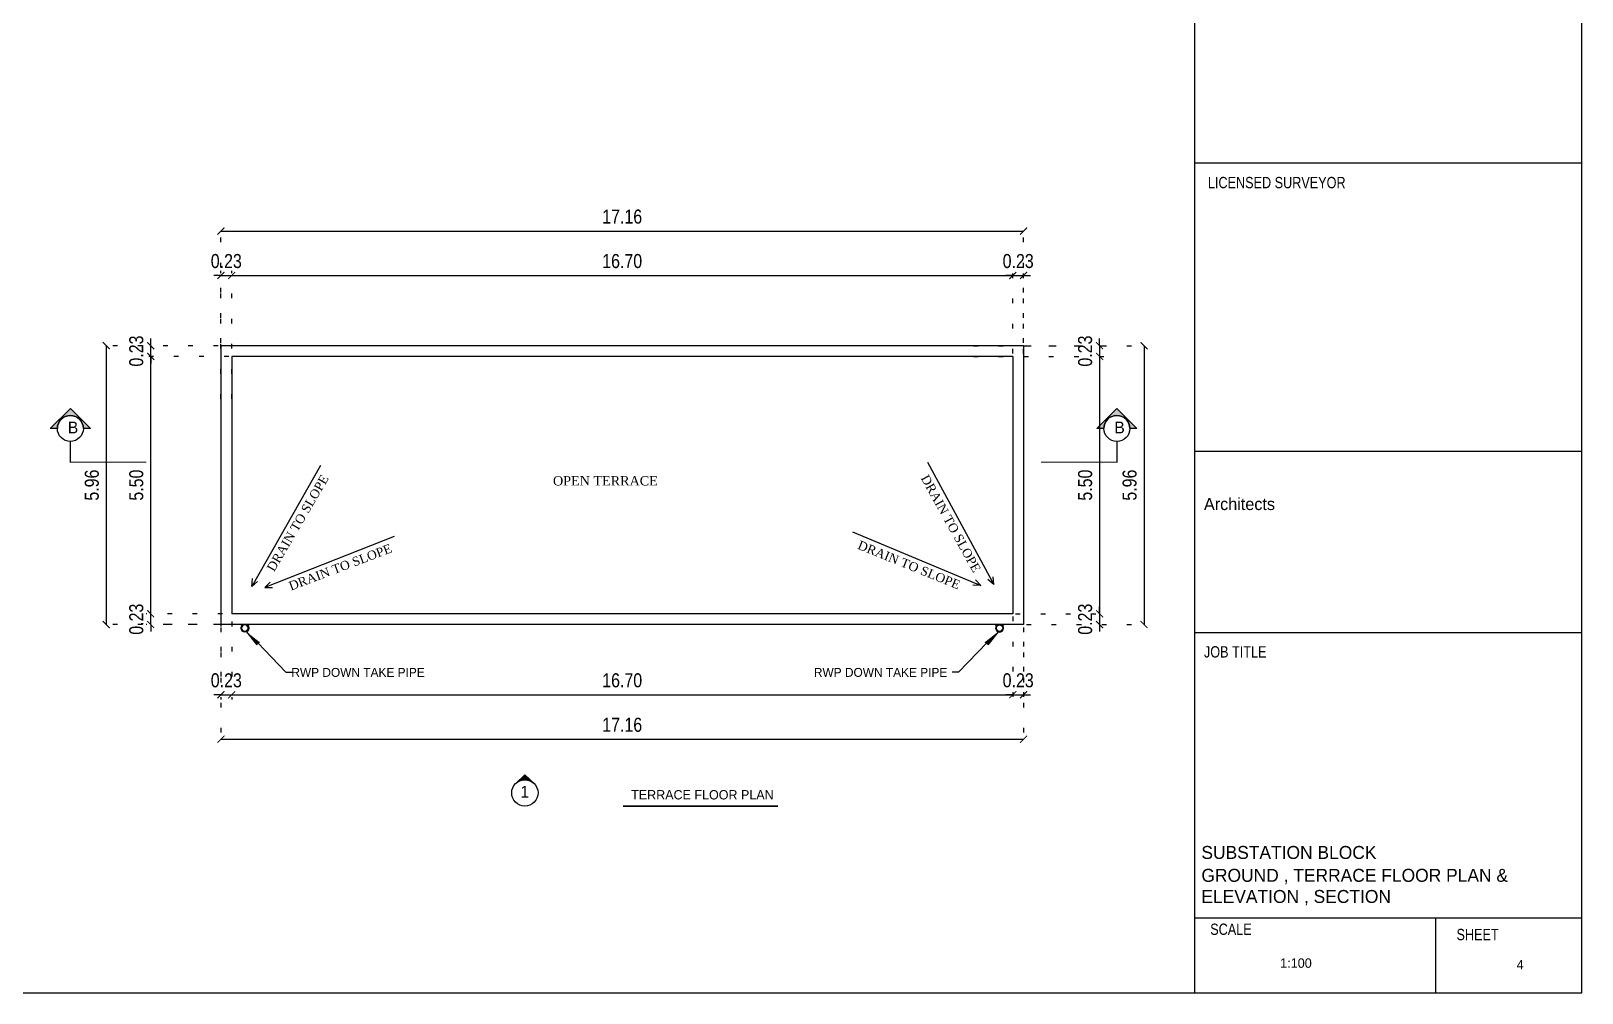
# Model space of a CAD drawing. Header units: metres. Extents: x 1422408 to 2267428, y 4130 to 80428.
# Drawn here: x 2267394.67 to 2267427.82, y 4216.83 to 4237.39 of the extents above; entities that cross this region are included whole.
import ezdxf

# ---------------------------------------------------------------- set-up
doc = ezdxf.new("R2010")
doc.units = ezdxf.units.M
doc.header["$LTSCALE"] = 3.5
doc.header["$MEASUREMENT"] = 0
for name, pattern in [('CENTER', [2, 1.25, -0.25, 0.25, -0.25]), ('DOT2', [0.125, 0, -0.125]), ('PHANTOM2', [1.25, 0.625, -0.125, 0.125, -0.125, 0.125, -0.125])]:
    doc.linetypes.add(name, pattern=pattern)
doc.layers.get('0').update_dxf_attribs({"linetype": 'CONTINUOUS'})
doc.layers.get('DEFPOINTS').update_dxf_attribs({"linetype": 'CONTINUOUS'})
for name, color, linetype in [('arrow', 30, 'CONTINUOUS'), ('ED', 30, 'CONTINUOUS'), ('pipe', 205, 'CONTINUOUS'), ('SECLINE', 2, 'PHANTOM2'), ('SLOPE', 7, 'CONTINUOUS'), ('TERR TEXT', 255, 'CONTINUOUS'), ('TEXT', 4, 'CONTINUOUS'), ('TEXT1', 7, 'CONTINUOUS'), ('TITLE', 7, 'CONTINUOUS'), ('WALL', 125, 'CONTINUOUS'), ('WALL HATCH', 15, 'CONTINUOUS')]:
    doc.layers.add(name, color=color, linetype=linetype)
doc.styles.add('A', font='arial.ttf', dxfattribs={"width": 0.9, "height": 7.5})
doc.styles.add('GRIDTEXT', font='GOTHIC.TTF', dxfattribs={"height": 6})
doc.styles.add('ID', font='GOTHIC.TTF', dxfattribs={"width": 0.85})
doc.styles.add('J2', font='swissel.ttf', dxfattribs={"height": 4.75})
doc.styles.add('RM', font='dutcheb.ttf', dxfattribs={"width": 0.7, "height": 450})
doc.styles.add('USA TEXT', font='GOTHIC.TTF')
doc.dimstyles.new('1-100-ID', dxfattribs={"dimtxt": 0.3, "dimasz": 0.15, "dimexe": 0.1, "dimexo": 0.06, "dimgap": 0.15, "dimtad": 1, "dimzin": 3, "dimdsep": 46, "dimtxsty": 'ID', "dimblk": 'ARCHTICK', "dimcen": 0, "dimclrd": 252, "dimclre": 252, "dimclrt": 3, "dimadec": 0, "dimazin": 0, "dimtfac": 1, "dimtix": 1, "dimtmove": 2, "dimatfit": 3, "dimldrblk": 'OPEN90', "dimfxl": 0, "dimtolj": 1, "dimtzin": 0, "dimarcsym": 0})

# ---------------------------------------------------------------- blocks, each defined once
blk = doc.blocks.new('_ArchTick')
at = {"color": 0, "linetype": 'ByBlock', "const_width": 0.15}
blk.add_lwpolyline([(-0.5, -0.5), (0.5, 0.5)], dxfattribs=at)
blk = doc.blocks.new('*D165')
at = {"layer": 'DEFPOINTS', "color": 0, "transparency": 16777216}
for p in [(2267415.883, 4230.662), (2267415.883, 4224.702), (2267418.458, 4224.702)]:
    blk.add_point(p, dxfattribs=at)
at = {"layer": 'ED', "color": 252, "linetype": 'DOT2', "lineweight": -2, "transparency": 16777216}
for p, q in [((2267415.943, 4230.662), (2267418.558, 4230.662)), ((2267415.943, 4224.702), (2267418.558, 4224.702))]:
    blk.add_line(p, q, dxfattribs=at)
at = {"layer": 'ED', "color": 252, "lineweight": -2, "transparency": 16777216}
blk.add_line((2267418.458, 4230.662), (2267418.458, 4224.702), dxfattribs=at)
at = {"layer": 'ED', "color": 252, "lineweight": -2, "transparency": 16777216, "xscale": 0.15, "yscale": 0.15, "zscale": 0.15}
for p, rotation in [((2267418.458, 4230.662), 90), ((2267418.458, 4224.702), 270)]:
    blk.add_blockref('_ArchTick', p, dxfattribs=dict(at, rotation=rotation))
at = {"layer": 'ED', "color": 3, "transparency": 16777216, "insert": (2267418.15, 4227.682), "char_height": 0.3, "attachment_point": 5, "rotation": 90, "style": 'ID'}
blk.add_mtext('\\A1;5.96', dxfattribs=at)
blk = doc.blocks.new('_Open90')
at = {"color": 0, "linetype": 'ByBlock', "lineweight": -2}
for p, q in [((0, 0), (-1, 0)), ((-0.5, 0.5), (0, 0)), ((0, 0), (-0.5, -0.5))]:
    blk.add_line(p, q, dxfattribs=at)
blk = doc.blocks.new('*D182')
at = {"layer": 'DEFPOINTS', "color": 0, "transparency": 16777216}
for p in [(2267398.728, 4225.899), (2267398.958, 4225.899), (2267398.958, 4223.202)]:
    blk.add_point(p, dxfattribs=at)
at = {"layer": 'ED', "color": 252, "linetype": 'DOT2', "lineweight": -2, "transparency": 16777216}
for p, q in [((2267398.728, 4225.839), (2267398.728, 4223.102)), ((2267398.958, 4225.839), (2267398.958, 4223.102))]:
    blk.add_line(p, q, dxfattribs=at)
at = {"layer": 'ED', "color": 252, "lineweight": -2, "transparency": 16777216}
for p, q in [((2267398.728, 4223.202), (2267398.578, 4223.202)), ((2267398.728, 4223.202), (2267398.958, 4223.202)), ((2267398.958, 4223.202), (2267399.108, 4223.202))]:
    blk.add_line(p, q, dxfattribs=at)
at = {"layer": 'ED', "color": 252, "lineweight": -2, "transparency": 16777216, "xscale": 0.15, "yscale": 0.15, "zscale": 0.15}
blk.add_blockref('_ArchTick', (2267398.728, 4223.202), dxfattribs=at)
at = {"layer": 'ED', "color": 252, "lineweight": -2, "transparency": 16777216, "xscale": 0.15, "yscale": 0.15, "zscale": 0.15, "rotation": 180}
blk.add_blockref('_ArchTick', (2267398.958, 4223.202), dxfattribs=at)
at = {"layer": 'ED', "color": 3, "transparency": 16777216, "insert": (2267398.843, 4223.509), "char_height": 0.3, "attachment_point": 5, "style": 'ID'}
blk.add_mtext('\\A1;0.23', dxfattribs=at)
blk = doc.blocks.new('*D183')
at = {"layer": 'DEFPOINTS', "color": 0, "transparency": 16777216}
for p in [(2267398.958, 4225.899), (2267415.653, 4224.932), (2267415.653, 4223.202)]:
    blk.add_point(p, dxfattribs=at)
at = {"layer": 'ED', "color": 252, "linetype": 'DOT2', "lineweight": -2, "transparency": 16777216}
for p, q in [((2267398.958, 4225.839), (2267398.958, 4223.102)), ((2267415.653, 4224.872), (2267415.653, 4223.102))]:
    blk.add_line(p, q, dxfattribs=at)
at = {"layer": 'ED', "color": 252, "lineweight": -2, "transparency": 16777216}
blk.add_line((2267398.958, 4223.202), (2267415.653, 4223.202), dxfattribs=at)
at = {"layer": 'ED', "color": 252, "lineweight": -2, "transparency": 16777216, "xscale": 0.15, "yscale": 0.15, "zscale": 0.15, "rotation": 180}
blk.add_blockref('_ArchTick', (2267398.958, 4223.202), dxfattribs=at)
at = {"layer": 'ED', "color": 252, "lineweight": -2, "transparency": 16777216, "xscale": 0.15, "yscale": 0.15, "zscale": 0.15}
blk.add_blockref('_ArchTick', (2267415.653, 4223.202), dxfattribs=at)
at = {"layer": 'ED', "color": 3, "transparency": 16777216, "insert": (2267407.305, 4223.509), "char_height": 0.3, "attachment_point": 5, "style": 'ID'}
blk.add_mtext('\\A1;16.70', dxfattribs=at)
blk = doc.blocks.new('*D184')
at = {"layer": 'DEFPOINTS', "color": 0, "transparency": 16777216}
for p in [(2267415.653, 4224.932), (2267415.883, 4224.932), (2267415.883, 4223.202)]:
    blk.add_point(p, dxfattribs=at)
at = {"layer": 'ED', "color": 252, "linetype": 'DOT2', "lineweight": -2, "transparency": 16777216}
for p, q in [((2267415.653, 4224.872), (2267415.653, 4223.102)), ((2267415.883, 4224.872), (2267415.883, 4223.102))]:
    blk.add_line(p, q, dxfattribs=at)
at = {"layer": 'ED', "color": 252, "lineweight": -2, "transparency": 16777216}
for p, q in [((2267415.653, 4223.202), (2267415.503, 4223.202)), ((2267415.653, 4223.202), (2267415.883, 4223.202)), ((2267415.883, 4223.202), (2267416.033, 4223.202))]:
    blk.add_line(p, q, dxfattribs=at)
at = {"layer": 'ED', "color": 252, "lineweight": -2, "transparency": 16777216, "xscale": 0.15, "yscale": 0.15, "zscale": 0.15}
blk.add_blockref('_ArchTick', (2267415.653, 4223.202), dxfattribs=at)
at = {"layer": 'ED', "color": 252, "lineweight": -2, "transparency": 16777216, "xscale": 0.15, "yscale": 0.15, "zscale": 0.15, "rotation": 180}
blk.add_blockref('_ArchTick', (2267415.883, 4223.202), dxfattribs=at)
at = {"layer": 'ED', "color": 3, "transparency": 16777216, "insert": (2267415.768, 4223.509), "char_height": 0.3, "attachment_point": 5, "style": 'ID'}
blk.add_mtext('\\A1;0.23', dxfattribs=at)
blk = doc.blocks.new('*D185')
at = {"layer": 'DEFPOINTS', "color": 0, "transparency": 16777216}
for p in [(2267398.728, 4224.702), (2267415.883, 4224.702), (2267415.883, 4222.252)]:
    blk.add_point(p, dxfattribs=at)
at = {"layer": 'ED', "color": 252, "linetype": 'DOT2', "lineweight": -2, "transparency": 16777216}
for p, q in [((2267398.728, 4224.642), (2267398.728, 4222.152)), ((2267415.883, 4224.642), (2267415.883, 4222.152))]:
    blk.add_line(p, q, dxfattribs=at)
at = {"layer": 'ED', "color": 252, "lineweight": -2, "transparency": 16777216}
blk.add_line((2267398.728, 4222.252), (2267415.883, 4222.252), dxfattribs=at)
at = {"layer": 'ED', "color": 252, "lineweight": -2, "transparency": 16777216, "xscale": 0.15, "yscale": 0.15, "zscale": 0.15, "rotation": 180}
blk.add_blockref('_ArchTick', (2267398.728, 4222.252), dxfattribs=at)
at = {"layer": 'ED', "color": 252, "lineweight": -2, "transparency": 16777216, "xscale": 0.15, "yscale": 0.15, "zscale": 0.15}
blk.add_blockref('_ArchTick', (2267415.883, 4222.252), dxfattribs=at)
at = {"layer": 'ED', "color": 3, "transparency": 16777216, "insert": (2267407.305, 4222.559), "char_height": 0.3, "attachment_point": 5, "style": 'ID'}
blk.add_mtext('\\A1;17.16', dxfattribs=at)
blk = doc.blocks.new('*D186')
at = {"layer": 'DEFPOINTS', "color": 0, "transparency": 16777216}
for p in [(2267397.228, 4224.932), (2267399.357, 4224.932), (2267399.357, 4224.702)]:
    blk.add_point(p, dxfattribs=at)
at = {"layer": 'ED', "color": 252, "linetype": 'DOT2', "lineweight": -2, "transparency": 16777216}
for p, q in [((2267399.297, 4224.932), (2267397.128, 4224.932)), ((2267399.297, 4224.702), (2267397.128, 4224.702))]:
    blk.add_line(p, q, dxfattribs=at)
at = {"layer": 'ED', "color": 252, "lineweight": -2, "transparency": 16777216}
for p, q in [((2267397.228, 4224.932), (2267397.228, 4225.082)), ((2267397.228, 4224.702), (2267397.228, 4224.932)), ((2267397.228, 4224.702), (2267397.228, 4224.552))]:
    blk.add_line(p, q, dxfattribs=at)
at = {"layer": 'ED', "color": 252, "lineweight": -2, "transparency": 16777216, "xscale": 0.15, "yscale": 0.15, "zscale": 0.15}
for p, rotation in [((2267397.228, 4224.932), 270), ((2267397.228, 4224.702), 90)]:
    blk.add_blockref('_ArchTick', p, dxfattribs=dict(at, rotation=rotation))
at = {"layer": 'ED', "color": 3, "transparency": 16777216, "insert": (2267396.92, 4224.817), "char_height": 0.3, "attachment_point": 5, "rotation": 90, "style": 'ID'}
blk.add_mtext('\\A1;0.23', dxfattribs=at)
blk = doc.blocks.new('*D187')
at = {"layer": 'DEFPOINTS', "color": 0, "transparency": 16777216}
for p in [(2267397.228, 4230.432), (2267398.958, 4230.432), (2267399.357, 4224.932)]:
    blk.add_point(p, dxfattribs=at)
at = {"layer": 'ED', "color": 252, "linetype": 'DOT2', "lineweight": -2, "transparency": 16777216}
for p, q in [((2267398.898, 4230.432), (2267397.128, 4230.432)), ((2267399.297, 4224.932), (2267397.128, 4224.932))]:
    blk.add_line(p, q, dxfattribs=at)
at = {"layer": 'ED', "color": 252, "lineweight": -2, "transparency": 16777216}
blk.add_line((2267397.228, 4224.932), (2267397.228, 4230.432), dxfattribs=at)
at = {"layer": 'ED', "color": 252, "lineweight": -2, "transparency": 16777216, "xscale": 0.15, "yscale": 0.15, "zscale": 0.15}
for p, rotation in [((2267397.228, 4230.432), 90), ((2267397.228, 4224.932), 270)]:
    blk.add_blockref('_ArchTick', p, dxfattribs=dict(at, rotation=rotation))
at = {"layer": 'ED', "color": 3, "transparency": 16777216, "insert": (2267396.92, 4227.682), "char_height": 0.3, "attachment_point": 5, "rotation": 90, "style": 'ID'}
blk.add_mtext('\\A1;5.50', dxfattribs=at)
blk = doc.blocks.new('*D188')
at = {"layer": 'DEFPOINTS', "color": 0, "transparency": 16777216}
for p in [(2267397.228, 4230.662), (2267398.728, 4230.662), (2267398.958, 4230.432)]:
    blk.add_point(p, dxfattribs=at)
at = {"layer": 'ED', "color": 252, "lineweight": -2, "transparency": 16777216}
for p, q in [((2267397.228, 4230.662), (2267397.228, 4230.812)), ((2267397.228, 4230.432), (2267397.228, 4230.662)), ((2267397.228, 4230.432), (2267397.228, 4230.282))]:
    blk.add_line(p, q, dxfattribs=at)
at = {"layer": 'ED', "color": 252, "linetype": 'DOT2', "lineweight": -2, "transparency": 16777216}
for p, q in [((2267398.668, 4230.662), (2267397.128, 4230.662)), ((2267398.898, 4230.432), (2267397.128, 4230.432))]:
    blk.add_line(p, q, dxfattribs=at)
at = {"layer": 'ED', "color": 252, "lineweight": -2, "transparency": 16777216, "xscale": 0.15, "yscale": 0.15, "zscale": 0.15}
for p, rotation in [((2267397.228, 4230.662), 270), ((2267397.228, 4230.432), 90)]:
    blk.add_blockref('_ArchTick', p, dxfattribs=dict(at, rotation=rotation))
at = {"layer": 'ED', "color": 3, "transparency": 16777216, "insert": (2267396.92, 4230.547), "char_height": 0.3, "attachment_point": 5, "rotation": 90, "style": 'ID'}
blk.add_mtext('\\A1;0.23', dxfattribs=at)
blk = doc.blocks.new('*D189')
at = {"layer": 'DEFPOINTS', "color": 0, "transparency": 16777216}
for p in [(2267398.728, 4230.662), (2267396.278, 4224.702), (2267398.728, 4224.702)]:
    blk.add_point(p, dxfattribs=at)
at = {"layer": 'ED', "color": 252, "linetype": 'DOT2', "lineweight": -2, "transparency": 16777216}
for p, q in [((2267398.668, 4230.662), (2267396.178, 4230.662)), ((2267398.668, 4224.702), (2267396.178, 4224.702))]:
    blk.add_line(p, q, dxfattribs=at)
at = {"layer": 'ED', "color": 252, "lineweight": -2, "transparency": 16777216}
blk.add_line((2267396.278, 4230.662), (2267396.278, 4224.702), dxfattribs=at)
at = {"layer": 'ED', "color": 252, "lineweight": -2, "transparency": 16777216, "xscale": 0.15, "yscale": 0.15, "zscale": 0.15}
for p, rotation in [((2267396.278, 4230.662), 90), ((2267396.278, 4224.702), 270)]:
    blk.add_blockref('_ArchTick', p, dxfattribs=dict(at, rotation=rotation))
at = {"layer": 'ED', "color": 3, "transparency": 16777216, "insert": (2267395.97, 4227.682), "char_height": 0.3, "attachment_point": 5, "rotation": 90, "style": 'ID'}
blk.add_mtext('\\A1;5.96', dxfattribs=at)
blk = doc.blocks.new('*D190')
at = {"layer": 'DEFPOINTS', "color": 0, "transparency": 16777216}
for p in [(2267414.753, 4230.662), (2267414.753, 4230.432), (2267417.508, 4230.432)]:
    blk.add_point(p, dxfattribs=at)
at = {"layer": 'ED', "color": 252, "lineweight": -2, "transparency": 16777216}
for p, q in [((2267417.508, 4230.662), (2267417.508, 4230.812)), ((2267417.508, 4230.662), (2267417.508, 4230.432)), ((2267417.508, 4230.432), (2267417.508, 4230.282))]:
    blk.add_line(p, q, dxfattribs=at)
at = {"layer": 'ED', "color": 252, "linetype": 'DOT2', "lineweight": -2, "transparency": 16777216}
for p, q in [((2267414.813, 4230.662), (2267417.608, 4230.662)), ((2267414.813, 4230.432), (2267417.608, 4230.432))]:
    blk.add_line(p, q, dxfattribs=at)
at = {"layer": 'ED', "color": 252, "lineweight": -2, "transparency": 16777216, "xscale": 0.15, "yscale": 0.15, "zscale": 0.15}
for p, rotation in [((2267417.508, 4230.662), 270), ((2267417.508, 4230.432), 90)]:
    blk.add_blockref('_ArchTick', p, dxfattribs=dict(at, rotation=rotation))
at = {"layer": 'ED', "color": 3, "transparency": 16777216, "insert": (2267417.2, 4230.547), "char_height": 0.3, "attachment_point": 5, "rotation": 90, "style": 'ID'}
blk.add_mtext('\\A1;0.23', dxfattribs=at)
blk = doc.blocks.new('*D191')
at = {"layer": 'DEFPOINTS', "color": 0, "transparency": 16777216}
for p in [(2267414.753, 4230.432), (2267415.653, 4224.932), (2267417.508, 4224.932)]:
    blk.add_point(p, dxfattribs=at)
at = {"layer": 'ED', "color": 252, "linetype": 'DOT2', "lineweight": -2, "transparency": 16777216}
for p, q in [((2267414.813, 4230.432), (2267417.608, 4230.432)), ((2267415.713, 4224.932), (2267417.608, 4224.932))]:
    blk.add_line(p, q, dxfattribs=at)
at = {"layer": 'ED', "color": 252, "lineweight": -2, "transparency": 16777216}
blk.add_line((2267417.508, 4230.432), (2267417.508, 4224.932), dxfattribs=at)
at = {"layer": 'ED', "color": 252, "lineweight": -2, "transparency": 16777216, "xscale": 0.15, "yscale": 0.15, "zscale": 0.15}
for p, rotation in [((2267417.508, 4230.432), 90), ((2267417.508, 4224.932), 270)]:
    blk.add_blockref('_ArchTick', p, dxfattribs=dict(at, rotation=rotation))
at = {"layer": 'ED', "color": 3, "transparency": 16777216, "insert": (2267417.2, 4227.682), "char_height": 0.3, "attachment_point": 5, "rotation": 90, "style": 'ID'}
blk.add_mtext('\\A1;5.50', dxfattribs=at)
blk = doc.blocks.new('*D192')
at = {"layer": 'DEFPOINTS', "color": 0, "transparency": 16777216}
for p in [(2267415.653, 4224.932), (2267415.883, 4224.702), (2267417.508, 4224.702)]:
    blk.add_point(p, dxfattribs=at)
at = {"layer": 'ED', "color": 252, "linetype": 'DOT2', "lineweight": -2, "transparency": 16777216}
for p, q in [((2267415.713, 4224.932), (2267417.608, 4224.932)), ((2267415.943, 4224.702), (2267417.608, 4224.702))]:
    blk.add_line(p, q, dxfattribs=at)
at = {"layer": 'ED', "color": 252, "lineweight": -2, "transparency": 16777216}
for p, q in [((2267417.508, 4224.932), (2267417.508, 4225.082)), ((2267417.508, 4224.932), (2267417.508, 4224.702)), ((2267417.508, 4224.702), (2267417.508, 4224.552))]:
    blk.add_line(p, q, dxfattribs=at)
at = {"layer": 'ED', "color": 252, "lineweight": -2, "transparency": 16777216, "xscale": 0.15, "yscale": 0.15, "zscale": 0.15}
for p, rotation in [((2267417.508, 4224.932), 270), ((2267417.508, 4224.702), 90)]:
    blk.add_blockref('_ArchTick', p, dxfattribs=dict(at, rotation=rotation))
at = {"layer": 'ED', "color": 3, "transparency": 16777216, "insert": (2267417.2, 4224.817), "char_height": 0.3, "attachment_point": 5, "rotation": 90, "style": 'ID'}
blk.add_mtext('\\A1;0.23', dxfattribs=at)
blk = doc.blocks.new('*D198')
at = {"layer": 'DEFPOINTS', "color": 0, "transparency": 16777216}
for p in [(2267398.958, 4232.162), (2267398.728, 4229.465), (2267398.958, 4229.465)]:
    blk.add_point(p, dxfattribs=at)
at = {"layer": 'ED', "color": 252, "lineweight": -2, "transparency": 16777216}
for p, q in [((2267398.728, 4232.162), (2267398.578, 4232.162)), ((2267398.728, 4232.162), (2267398.958, 4232.162)), ((2267398.958, 4232.162), (2267399.108, 4232.162))]:
    blk.add_line(p, q, dxfattribs=at)
at = {"layer": 'ED', "color": 252, "linetype": 'DOT2', "lineweight": -2, "transparency": 16777216}
for p, q in [((2267398.728, 4229.525), (2267398.728, 4232.262)), ((2267398.958, 4229.525), (2267398.958, 4232.262))]:
    blk.add_line(p, q, dxfattribs=at)
at = {"layer": 'ED', "color": 252, "lineweight": -2, "transparency": 16777216, "xscale": 0.15, "yscale": 0.15, "zscale": 0.15}
blk.add_blockref('_ArchTick', (2267398.728, 4232.162), dxfattribs=at)
at = {"layer": 'ED', "color": 252, "lineweight": -2, "transparency": 16777216, "xscale": 0.15, "yscale": 0.15, "zscale": 0.15, "rotation": 180}
blk.add_blockref('_ArchTick', (2267398.958, 4232.162), dxfattribs=at)
at = {"layer": 'ED', "color": 3, "transparency": 16777216, "insert": (2267398.843, 4232.469), "char_height": 0.3, "attachment_point": 5, "style": 'ID'}
blk.add_mtext('\\A1;0.23', dxfattribs=at)
blk = doc.blocks.new('*D199')
at = {"layer": 'DEFPOINTS', "color": 0, "transparency": 16777216}
for p in [(2267415.653, 4232.162), (2267415.653, 4230.432), (2267398.958, 4229.465)]:
    blk.add_point(p, dxfattribs=at)
at = {"layer": 'ED', "color": 252, "linetype": 'DOT2', "lineweight": -2, "transparency": 16777216}
for p, q in [((2267398.958, 4229.525), (2267398.958, 4232.262)), ((2267415.653, 4230.492), (2267415.653, 4232.262))]:
    blk.add_line(p, q, dxfattribs=at)
at = {"layer": 'ED', "color": 252, "lineweight": -2, "transparency": 16777216}
blk.add_line((2267398.958, 4232.162), (2267415.653, 4232.162), dxfattribs=at)
at = {"layer": 'ED', "color": 252, "lineweight": -2, "transparency": 16777216, "xscale": 0.15, "yscale": 0.15, "zscale": 0.15, "rotation": 180}
blk.add_blockref('_ArchTick', (2267398.958, 4232.162), dxfattribs=at)
at = {"layer": 'ED', "color": 252, "lineweight": -2, "transparency": 16777216, "xscale": 0.15, "yscale": 0.15, "zscale": 0.15}
blk.add_blockref('_ArchTick', (2267415.653, 4232.162), dxfattribs=at)
at = {"layer": 'ED', "color": 3, "transparency": 16777216, "insert": (2267407.305, 4232.469), "char_height": 0.3, "attachment_point": 5, "style": 'ID'}
blk.add_mtext('\\A1;16.70', dxfattribs=at)
blk = doc.blocks.new('*D200')
at = {"layer": 'DEFPOINTS', "color": 0, "transparency": 16777216}
for p in [(2267415.883, 4232.162), (2267415.653, 4230.432), (2267415.883, 4230.432)]:
    blk.add_point(p, dxfattribs=at)
at = {"layer": 'ED', "color": 252, "lineweight": -2, "transparency": 16777216}
for p, q in [((2267415.653, 4232.162), (2267415.503, 4232.162)), ((2267415.653, 4232.162), (2267415.883, 4232.162)), ((2267415.883, 4232.162), (2267416.033, 4232.162))]:
    blk.add_line(p, q, dxfattribs=at)
at = {"layer": 'ED', "color": 252, "linetype": 'DOT2', "lineweight": -2, "transparency": 16777216}
for p, q in [((2267415.653, 4230.492), (2267415.653, 4232.262)), ((2267415.883, 4230.492), (2267415.883, 4232.262))]:
    blk.add_line(p, q, dxfattribs=at)
at = {"layer": 'ED', "color": 252, "lineweight": -2, "transparency": 16777216, "xscale": 0.15, "yscale": 0.15, "zscale": 0.15}
blk.add_blockref('_ArchTick', (2267415.653, 4232.162), dxfattribs=at)
at = {"layer": 'ED', "color": 252, "lineweight": -2, "transparency": 16777216, "xscale": 0.15, "yscale": 0.15, "zscale": 0.15, "rotation": 180}
blk.add_blockref('_ArchTick', (2267415.883, 4232.162), dxfattribs=at)
at = {"layer": 'ED', "color": 3, "transparency": 16777216, "insert": (2267415.768, 4232.469), "char_height": 0.3, "attachment_point": 5, "style": 'ID'}
blk.add_mtext('\\A1;0.23', dxfattribs=at)
blk = doc.blocks.new('*D201')
at = {"layer": 'DEFPOINTS', "color": 0, "transparency": 16777216}
for p in [(2267415.883, 4233.112), (2267398.728, 4230.662), (2267415.883, 4230.662)]:
    blk.add_point(p, dxfattribs=at)
at = {"layer": 'ED', "color": 252, "linetype": 'DOT2', "lineweight": -2, "transparency": 16777216}
for p, q in [((2267398.728, 4230.722), (2267398.728, 4233.212)), ((2267415.883, 4230.722), (2267415.883, 4233.212))]:
    blk.add_line(p, q, dxfattribs=at)
at = {"layer": 'ED', "color": 252, "lineweight": -2, "transparency": 16777216}
blk.add_line((2267398.728, 4233.112), (2267415.883, 4233.112), dxfattribs=at)
at = {"layer": 'ED', "color": 252, "lineweight": -2, "transparency": 16777216, "xscale": 0.15, "yscale": 0.15, "zscale": 0.15, "rotation": 180}
blk.add_blockref('_ArchTick', (2267398.728, 4233.112), dxfattribs=at)
at = {"layer": 'ED', "color": 252, "lineweight": -2, "transparency": 16777216, "xscale": 0.15, "yscale": 0.15, "zscale": 0.15}
blk.add_blockref('_ArchTick', (2267415.883, 4233.112), dxfattribs=at)
at = {"layer": 'ED', "color": 3, "transparency": 16777216, "insert": (2267407.305, 4233.419), "char_height": 0.3, "attachment_point": 5, "style": 'ID'}
blk.add_mtext('\\A1;17.16', dxfattribs=at)
blk = doc.blocks.new('pipe1')
at = {"layer": 'pipe', "color": 252, "ltscale": 0.5}
for p, q in [((0, 84), (10, 84)), ((10, 84), (10, 69)), ((10, 69), (26, 69)), ((0, -84), (10, -84)), ((10, -84), (10, -69)), ((10, -69), (26, -69))]:
    blk.add_line(p, q, dxfattribs=at)
for points in [[(0, 59), (0, 84)], [(29, 59), (0, 59)], [(29, -59), (0, -59)], [(0, -59), (0, -84)]]:
    blk.add_lwpolyline(points, dxfattribs=at)
for points in [[(10, 81, -0.411901), (10, 72, 9)], [(26, -69, 1.927527), (26, 69, 1.927527)], [(29, -59, 2.028334), (29, 59, 2.944893)], [(10, -81, 0.411901), (10, -72, -9)]]:
    blk.add_lwpolyline(points, format="xyb", dxfattribs=at)
at = {"layer": 'pipe'}
for radius in [75, 70]:
    blk.add_circle((75, 0), radius, dxfattribs=at)
blk = doc.blocks.new('ELE&SEC-ARROW')
at = {"layer": 'arrow'}
h = blk.add_hatch(color=256, dxfattribs=at)
edge = h.paths.add_edge_path()
edge.add_line((524, 665), (552, 552))
edge.add_line((552, 552), (665, 524))
edge.add_line((665, 524), (0, 0))
edge.add_line((0, 0), (524, 665))
for p, q in [((557, 551), (2002, 2040)), ((2002, 2040), (2327, 2040)), ((0, 0), (524, 665)), ((524, 665), (552, 552)), ((665, 524), (552, 552))]:
    blk.add_line(p, q, dxfattribs=at)

msp = doc.modelspace()

# ---------------------------------------------------------------- hatches: boundary and pattern name
at = {"layer": 'SECLINE', "linetype": 'Continuous'}
h = msp.add_hatch(color=41, dxfattribs=at)
h.paths.add_polyline_path([(2267395.08171, 4228.894), (2267395.51047, 4229.32275), (2267395.51047, 4229.17144, 0.41421356), (2267395.23303, 4228.894)])
h.paths.add_polyline_path([(2267395.51047, 4229.17144), (2267395.51047, 4229.32275), (2267395.93923, 4228.894), (2267395.78791, 4228.894, 0.41421356)])
h = msp.add_hatch(color=41, dxfattribs=at)
h.paths.add_polyline_path([(2267417.44929, 4228.894), (2267417.87805, 4229.32275), (2267417.87805, 4229.17144, 0.41421356), (2267417.60061, 4228.894)])
h.paths.add_polyline_path([(2267417.87805, 4229.17144), (2267417.87805, 4229.32275), (2267418.3068, 4228.894), (2267418.15548, 4228.894, 0.41421356)])
at = {"layer": 'TEXT1'}
msp.add_hatch(color=41, dxfattribs=at).paths.add_polyline_path([(2267405.22441, 4221.49176), (2267405.0406, 4221.31668, -0.37210463), (2267405.40822, 4221.31668)])

# ---------------------------------------------------------------- linework, layer by layer
at = {"layer": 'SECLINE', "color": 41, "linetype": 'Continuous'}
for q in [(2267405.02081, 4221.29783), (2267405.42802, 4221.29783)]:
    msp.add_line((2267405.22441, 4221.49176), q, dxfattribs=at)
for points in [[(2267395.23303, 4228.894), (2267395.08171, 4228.894), (2267395.51047, 4229.32275), (2267395.93923, 4228.894), (2267395.78791, 4228.894, 0.41421356), (2267395.51047, 4229.17144, 0.41421356)], [(2267417.60061, 4228.894), (2267417.44929, 4228.894), (2267417.87805, 4229.32275), (2267418.3068, 4228.894), (2267418.15548, 4228.894, 0.41421356), (2267417.87805, 4229.17144, 0.41421356)]]:
    msp.add_lwpolyline(points, format="xyb", close=True, dxfattribs=at)
at = {"layer": 'SECLINE', "linetype": 'CENTER', "ltscale": 2, "const_width": 0.02668}
for points in [[(2267395.51047, 4228.61656), (2267395.51047, 4228.17191), (2267397.13473, 4228.17191)], [(2267395.51047, 4228.61656), (2267395.51047, 4228.17191), (2267397.13473, 4228.17191)], [(2267417.87805, 4228.61656), (2267417.87805, 4228.17191), (2267416.25378, 4228.17191)], [(2267417.87805, 4228.61656), (2267417.87805, 4228.17191), (2267416.25378, 4228.17191)]]:
    msp.add_lwpolyline(points, dxfattribs=at)
at = {"layer": 'SECLINE', "color": 41, "linetype": 'Continuous'}
for centre, radius in [((2267395.51047, 4228.894), 0.27744), ((2267395.51047, 4228.894), 0.27744), ((2267417.87805, 4228.894), 0.27744), ((2267417.87805, 4228.894), 0.27744), ((2267405.22441, 4221.10389), 0.28118), ((2267405.22441, 4221.10389), 0.28118)]:
    msp.add_circle(centre, radius, dxfattribs=at)
at = {"layer": 'SLOPE'}
for p, q in [((2267413.83251, 4228.17058), (2267415.24518, 4225.55602)), ((2267400.85567, 4228.10212), (2267399.38631, 4225.519)), ((2267402.42925, 4226.58249), (2267399.66463, 4225.49233)), ((2267412.22616, 4226.68563), (2267414.96634, 4225.53543))]:
    msp.add_line(p, q, dxfattribs=at)
for points in [[(2267399.38631, 4225.519), (2267399.40196, 4225.68319)], [(2267399.38631, 4225.519), (2267399.51263, 4225.62504)], [(2267399.66463, 4225.49233), (2267399.77981, 4225.61038)], [(2267399.66463, 4225.49233), (2267399.82953, 4225.49568)], [(2267414.96634, 4225.53543), (2267414.80155, 4225.54237)], [(2267414.96634, 4225.53543), (2267414.85376, 4225.65596)], [(2267415.24518, 4225.55602), (2267415.1212, 4225.66479)], [(2267415.24518, 4225.55602), (2267415.23311, 4225.72051)]]:
    msp.add_lwpolyline(points, dxfattribs=at)
at = {"layer": 'TERR TEXT'}
msp.add_lwpolyline([(2267407.32721, 4220.81758), (2267410.63208, 4220.81758), (2267410.63208, 4220.81758), (2267407.32721, 4220.81758)], close=True, dxfattribs=at)
at = {"layer": 'TITLE', "color": 6}
msp.add_line((2267419.53589, 4258.78317), (2267419.53589, 4216.82883), dxfattribs=at)
at = {"layer": 'TITLE', "color": 1}
for p, q in [((2267419.53589, 4234.56984), (2267427.81815, 4234.56984)), ((2267419.53589, 4228.40431), (2267427.81815, 4228.40431)), ((2267419.53589, 4224.53527), (2267427.81815, 4224.53527))]:
    msp.add_line(p, q, dxfattribs=at)
at = {"layer": 'TITLE', "color": 9}
for p, q in [((2267419.53589, 4218.43627), (2267427.81815, 4218.43627)), ((2267424.69461, 4216.82883), (2267424.69461, 4218.43627))]:
    msp.add_line(p, q, dxfattribs=at)
at = {"layer": 'WALL', "color": 251}
for p, q in [((2267398.72798, 4230.66155), (2267398.72798, 4224.70155)), ((2267415.88298, 4230.66155), (2267398.72798, 4230.66155)), ((2267415.88298, 4230.66155), (2267415.88298, 4224.70155)), ((2267398.95798, 4230.43155), (2267398.95798, 4224.93155)), ((2267415.65298, 4230.43155), (2267398.95798, 4230.43155)), ((2267415.65298, 4230.43155), (2267415.65298, 4224.93155)), ((2267415.65298, 4224.93155), (2267398.95798, 4224.93155)), ((2267415.88298, 4224.70155), (2267398.72798, 4224.70155))]:
    msp.add_line(p, q, dxfattribs=at)
at = {"layer": 'WALL HATCH', "ltscale": 0.5}
msp.add_lwpolyline([(2267368.41815, 4258.78317), (2267368.41815, 4216.82883), (2267427.81815, 4216.82883), (2267427.81815, 4258.78317)], close=True, dxfattribs=at)

# ---------------------------------------------------------------- block references
at = {"layer": 'arrow', "ltscale": 0.5, "rotation": 180}
for p, xscale, yscale, zscale in [((2267399.2738, 4224.54795), -0.0004222222222015, 0.0004222222231328, 0.0004222222222222), ((2267415.33716, 4224.54795), 0.0004222222222015, 0.0004222222222015, 0.0004222222222015)]:
    msp.add_blockref('ELE&SEC-ARROW', p, dxfattribs=dict(at, xscale=xscale, yscale=yscale, zscale=zscale))
at = {"layer": 'ED', "yscale": 0.001, "zscale": 0.001}
for p, xscale, rotation in [((2267399.24143, 4224.70155), -0.001, 90), ((2267415.36952, 4224.70155), 0.001, 270)]:
    msp.add_blockref('pipe1', p, dxfattribs=dict(at, xscale=xscale, rotation=rotation))

# ---------------------------------------------------------------- texts
at = {"layer": 'SECLINE', "color": 6, "style": 'GRIDTEXT'}
for s, p in [('B', (2267395.45631, 4228.78898)), ('B', (2267417.82389, 4228.78898)), ('1', (2267405.12772, 4221.00498))]:
    msp.add_text(s, height=0.25, dxfattribs=at).set_placement(p)
at = {"layer": 'TERR TEXT', "style": 'USA TEXT'}
msp.add_text('TERRACE FLOOR PLAN', height=0.2, dxfattribs=at).set_placement((2267407.49602, 4220.96458))
at = {"layer": 'TEXT', "style": 'RM'}
for rotation, p in [(59.6882, (2267399.86373, 4225.81702)), (299.061918, (2267413.68, 4227.83366)), (337.908736, (2267412.31871, 4226.32757)), (20.841433, (2267400.22339, 4225.42498))]:
    msp.add_text('DRAIN TO SLOPE', height=0.1916667, rotation=rotation, dxfattribs=at).set_placement(p)
at = {"layer": 'TEXT'}
for s, height, style, p in [('OPEN TERRACE', 0.2, 'RM', (2267405.82557, 4227.67462)), ('RWP DOWN TAKE PIPE', 0.19, 'USA TEXT', (2267400.23309, 4223.58501)), ('RWP DOWN TAKE PIPE', 0.19, 'USA TEXT', (2267411.4021, 4223.58501))]:
    msp.add_text(s, height=height, dxfattribs=dict(at, style=style)).set_placement(p)
at = {"layer": 'TEXT1', "style": 'J2', "width": 0.96}
for s, p in [('SUBSTATION BLOCK', (2267419.68378, 4219.69311)), ('GROUND , TERRACE FLOOR PLAN & ', (2267419.68378, 4219.20426)), ('ELEVATION , SECTION', (2267419.68378, 4218.75226))]:
    msp.add_text(s, height=0.2774729, dxfattribs=at).set_placement(p)
at = {"layer": 'TITLE', "color": 3, "style": 'A'}
for s, height, width, p in [('LICENSED SURVEYOR', 0.2418148, 0.8, (2267419.82323, 4234.02695)), ('Architects', 0.257936, 0.96, (2267419.73864, 4227.14921)), ('JOB TITLE', 0.241815, 0.8, (2267419.73864, 4223.99815)), ('SCALE', 0.241815, 0.8, (2267419.87246, 4218.0701)), ('SHEET', 0.241815, 0.8, (2267425.136, 4217.95736))]:
    msp.add_text(s, height=height, dxfattribs=dict(at, width=width)).set_placement(p)
at = {"layer": 'TITLE', "color": 2, "style": 'A', "width": 0.96}
for s, height, p in [('1:100', 0.201512, (2267421.3665, 4217.36679)), ('4', 0.20151, (2267426.42055, 4217.33126))]:
    msp.add_text(s, height=height, dxfattribs=at).set_placement(p)

# ---------------------------------------------------------------- dimensions: what is measured, and where the dimension line sits
at = {"layer": 'ED'}
for base, p1, p2, picture, middle in [((2267415.8829795821, 4233.1115466685), (2267398.7279795818, 4230.6615466683), (2267415.8829795821, 4230.6615466683), '*D201', (2267407.3054795819, 4233.4190925557)), ((2267398.95798, 4232.16155), (2267398.72798, 4229.46455), (2267398.95798, 4229.46455), '*D198', (2267398.84298, 4232.46909)), ((2267415.652979583, 4232.1615466683), (2267398.9579795818, 4229.4645475124), (2267415.652979583, 4230.4315466679), '*D199', (2267407.3054795819, 4232.4690925555)), ((2267415.88298, 4232.16155), (2267415.65298, 4230.43155), (2267415.88298, 4230.43155), '*D200', (2267415.76798, 4232.46909)), ((2267398.95798, 4223.20155), (2267398.72798, 4225.89855), (2267398.95798, 4225.89855), '*D182', (2267398.84298, 4223.50909)), ((2267415.652979583, 4223.2015466684), (2267398.9579795818, 4225.8985458243), (2267415.652979583, 4224.9315466679), '*D183', (2267407.3054795819, 4223.5090925555)), ((2267415.88298, 4223.20155), (2267415.65298, 4224.93155), (2267415.88298, 4224.93155), '*D184', (2267415.76798, 4223.50909)), ((2267415.8829795821, 4222.2515466682), (2267398.7279795818, 4224.7015466684), (2267415.8829795821, 4224.7015466684), '*D185', (2267407.3054795819, 4222.5590925553))]:
    dim = msp.add_linear_dim(base=base, p1=p1, p2=p2, dimstyle='1-100-ID', dxfattribs=at)
    dim.commit()
    dim.dimension.update_dxf_attribs({"geometry": picture, "text_midpoint": middle})
for base, p1, p2, picture, middle in [((2267397.22798, 4230.66155), (2267398.95798, 4230.43155), (2267398.72798, 4230.66155), '*D188', (2267396.92043, 4230.54655)), ((2267417.50798, 4230.43155), (2267414.75309, 4230.66155), (2267414.75309, 4230.43155), '*D190', (2267417.20043, 4230.54655)), ((2267396.27798, 4224.70155), (2267398.72798, 4230.66155), (2267398.72798, 4224.70155), '*D189', (2267395.97043, 4227.68155)), ((2267397.22798, 4230.43155), (2267399.35724, 4224.93155), (2267398.95798, 4230.43155), '*D187', (2267396.92043, 4227.68155)), ((2267417.50798, 4224.93155), (2267414.75309, 4230.43155), (2267415.65298, 4224.93155), '*D191', (2267417.20043, 4227.68155)), ((2267418.45798, 4224.70155), (2267415.88298, 4230.66155), (2267415.88298, 4224.70155), '*D165', (2267418.15043, 4227.68155)), ((2267397.22798, 4224.93155), (2267399.35724, 4224.70155), (2267399.35724, 4224.93155), '*D186', (2267396.92043, 4224.81655)), ((2267417.50798, 4224.70155), (2267415.65298, 4224.93155), (2267415.88298, 4224.70155), '*D192', (2267417.20043, 4224.81655))]:
    dim = msp.add_linear_dim(base=base, p1=p1, p2=p2, angle=90, dimstyle='1-100-ID', dxfattribs=at)
    dim.commit()
    dim.dimension.update_dxf_attribs({"geometry": picture, "text_midpoint": middle})

doc.saveas('drawing.dxf')
